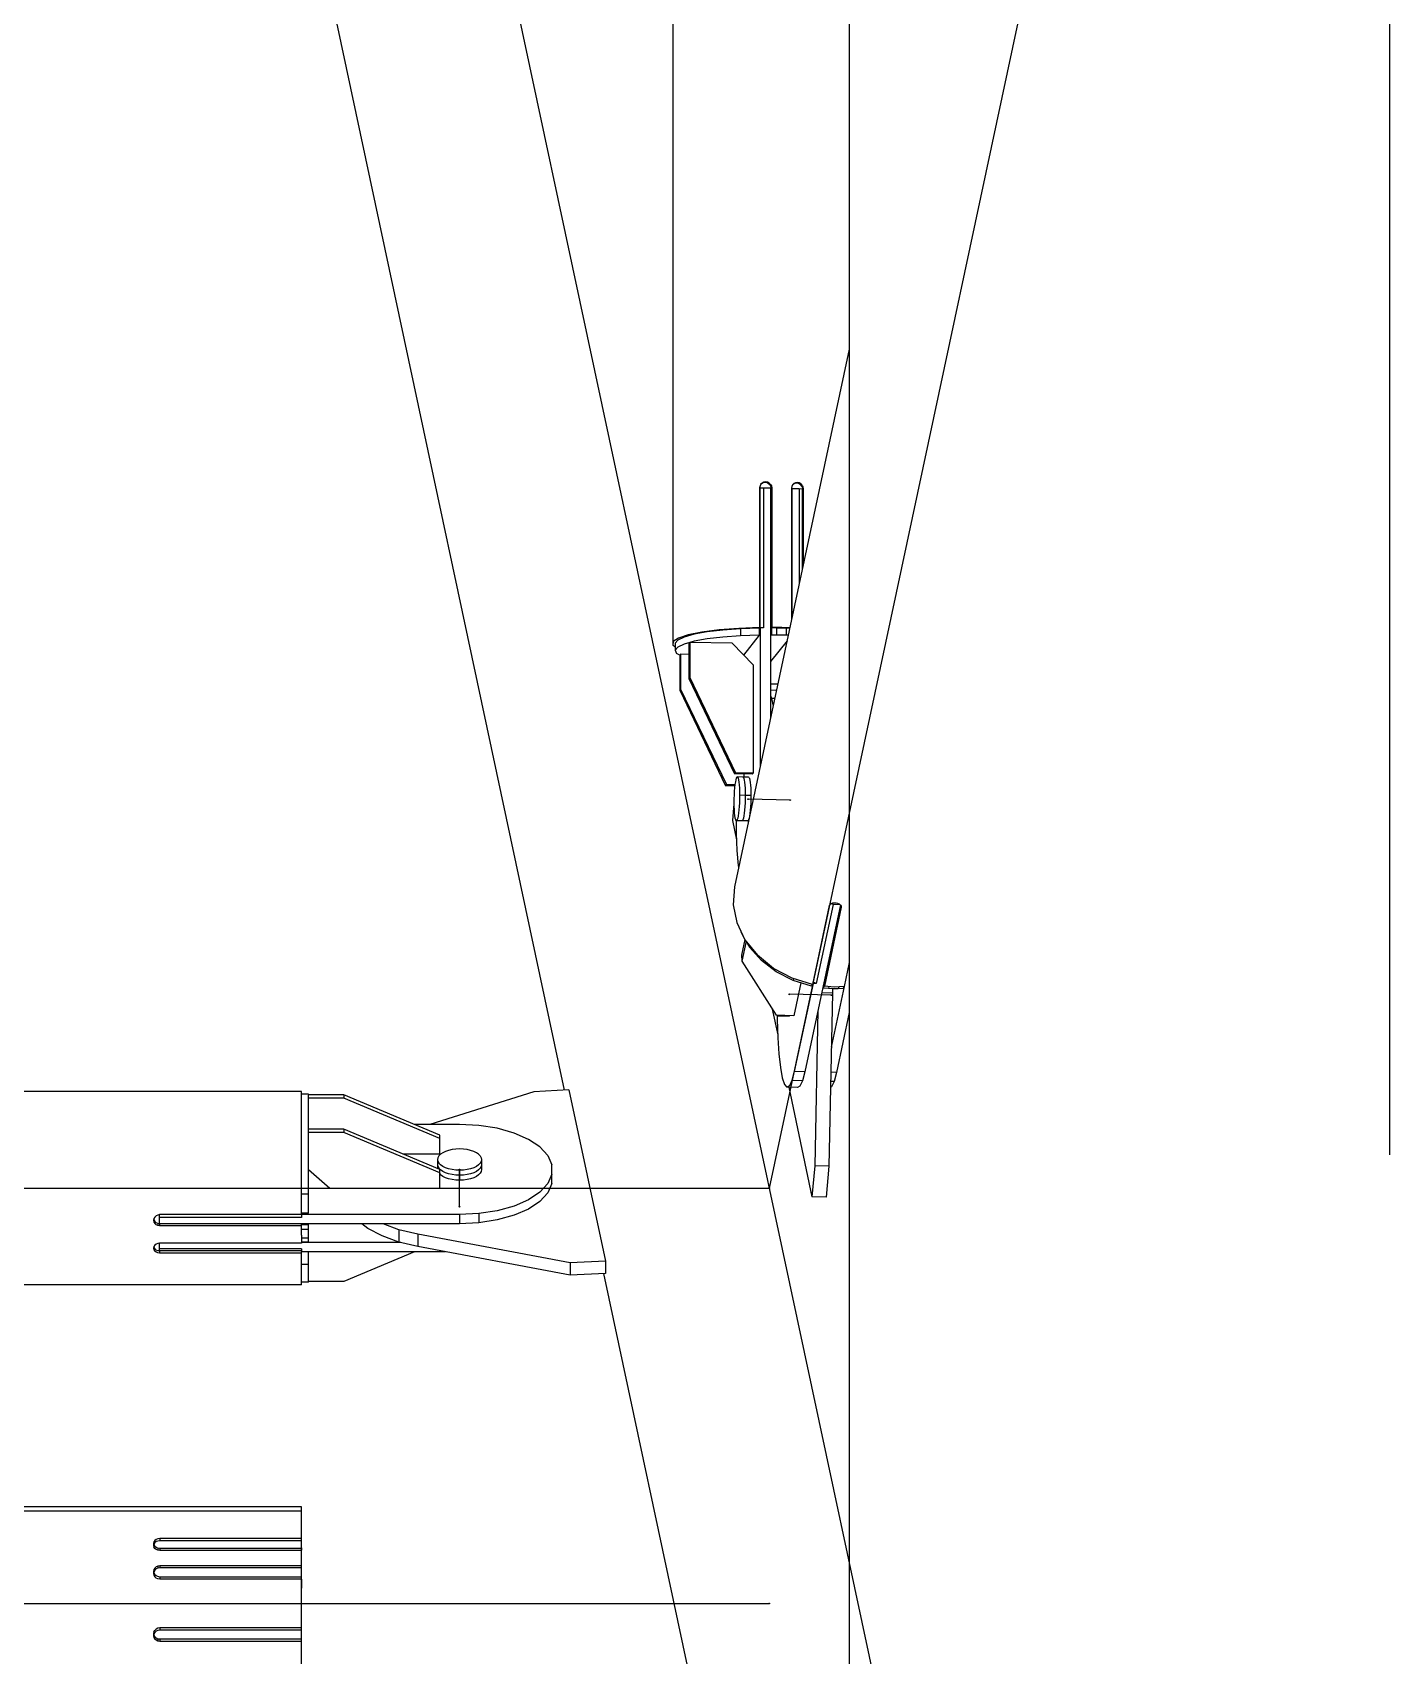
# Model space of a CAD drawing. Header units: millimetres. Extents: x 150209.93 to 150215.05, y 136675.65 to 136679.93.
# Drawn here: x 150211.36399 to 150211.40228, y 136678.84774 to 136678.89353 of the extents above; entities that cross this region are included whole.
import ezdxf

# ---------------------------------------------------------------- set-up
doc = ezdxf.new("R2010")
doc.units = ezdxf.units.MM
doc.header["$LTSCALE"] = 0.25
for name, pattern in [('CENTER', [50.8, 31.75, -6.35, 6.35, -6.35]), ('XKITLINE00', [0]), ('XKITLINE02', [4, 2, -2]), ('XKITLINE03', [6, 3, -1, 1, -1])]:
    doc.linetypes.add(name, pattern=pattern)

# ---------------------------------------------------------------- blocks, each defined once
blk = doc.blocks.new('çatıı')
at = {"color": 8, "linetype": 'CENTER'}
for p, q in [((12370, 17654.86), (12370, 16010.75)), ((12282.5, 16970.27), (12282.5, 16150.27)), ((12195, 16877.2), (12195, 15209.12)), ((12195, 16560.27), (12370, 15740.27)), ((12370, 16560.27), (12282.5, 16150.27)), ((12285.47, 16205.01), (12279.52, 16205.14)), ((12291.29, 16177.48), (12285.34, 16177.61)), ((12238.83, 16147.65), (12238.83, 16152.9)), ((11927.5, 16150.27), (12282.5, 16150.27))]:
    blk.add_line(p, q, dxfattribs=at)
at = {"color": 8, "linetype": 'XKITLINE00'}
for p, q in [((12268.91, 16527.97), (12268.91, 16226.85)), ((12293.8, 16524.48), (12293.8, 16010.75)), ((12186.93, 16476.53), (12253.6, 16164.09)), ((12293.8, 16268.62), (12277.61, 16192.77)), ((12281.43, 16249.63), (12281.3, 16249.51)), ((12281.51, 16249.73), (12281.32, 16249.55)), ((12281.67, 16249.75), (12281.43, 16249.63)), ((12281.75, 16249.85), (12281.51, 16249.73)), ((12281.93, 16249.79), (12281.67, 16249.75)), ((12282.01, 16249.89), (12281.75, 16249.85)), ((12282.2, 16249.75), (12281.93, 16249.79)), ((12282.27, 16249.85), (12282.01, 16249.89)), ((12282.43, 16249.63), (12282.2, 16249.75)), ((12282.51, 16249.73), (12282.27, 16249.85)), ((12282.62, 16249.44), (12282.43, 16249.63)), ((12282.7, 16249.54), (12282.51, 16249.73)), ((12285.98, 16249.65), (12285.8, 16249.48)), ((12286.14, 16249.66), (12285.91, 16249.55)), ((12286.21, 16249.76), (12285.98, 16249.65)), ((12286.39, 16249.69), (12286.14, 16249.66)), ((12286.47, 16249.79), (12286.21, 16249.76)), ((12286.65, 16249.64), (12286.39, 16249.69)), ((12286.73, 16249.74), (12286.47, 16249.79)), ((12286.88, 16249.51), (12286.65, 16249.64)), ((12286.96, 16249.61), (12286.73, 16249.74)), ((12286.96, 16249.61), (12287.12, 16249.44)), ((12281.22, 16249.31), (12281.15, 16249.05)), ((12281.15, 16249.05), (12281.15, 16229.34)), ((12281.19, 16248.98), (12281.15, 16248.92)), ((12281.68, 16249.01), (12281.19, 16248.98)), ((12281.19, 16248.98), (12281.19, 16229.26)), ((12281.32, 16249.55), (12281.22, 16249.31)), ((12281.68, 16249.01), (12281.68, 16229.29)), ((12282.71, 16248.99), (12281.68, 16249.01)), ((12282.62, 16249.44), (12282.75, 16249.21)), ((12282.7, 16249.54), (12282.82, 16249.31)), ((12282.71, 16248.99), (12282.71, 16216.7)), ((12282.82, 16249.31), (12282.75, 16249.21)), ((12282.75, 16249.21), (12282.79, 16248.95)), ((12282.87, 16249.05), (12282.79, 16248.95)), ((12282.79, 16248.95), (12282.79, 16229.23)), ((12282.82, 16249.31), (12282.87, 16249.05)), ((12282.87, 16249.05), (12282.87, 16229.33)), ((12285.68, 16249.25), (12285.64, 16248.99)), ((12285.64, 16248.99), (12285.64, 16230.42)), ((12285.69, 16248.92), (12285.64, 16248.86)), ((12285.8, 16249.48), (12285.68, 16249.25)), ((12286.73, 16248.9), (12285.69, 16248.92)), ((12285.69, 16248.92), (12285.69, 16230.64)), ((12285.91, 16249.55), (12285.78, 16249.43)), ((12286.73, 16248.9), (12286.73, 16235.51)), ((12287.14, 16248.85), (12286.73, 16248.9)), ((12286.88, 16249.51), (12287.03, 16249.35)), ((12287.03, 16249.35), (12287.06, 16249.32)), ((12287.06, 16249.32), (12287.18, 16249.08)), ((12287.14, 16249.42), (12287.24, 16249.18)), ((12287.14, 16248.85), (12287.14, 16237.45)), ((12287.18, 16249.08), (12287.22, 16248.81)), ((12287.3, 16248.92), (12287.22, 16248.81)), ((12287.22, 16248.81), (12287.22, 16237.8)), ((12287.24, 16249.18), (12287.3, 16248.92)), ((12287.3, 16248.92), (12287.3, 16238.19)), ((12282.79, 16245.4), (12282.71, 16245.36)), ((12282.79, 16245.22), (12282.71, 16245.13)), ((12282.79, 16245.31), (12282.72, 16245.3)), ((12275.45, 16229.02), (12273.02, 16228.71)), ((12275.96, 16228.99), (12273.74, 16228.73)), ((12278.23, 16229.23), (12275.45, 16229.02)), ((12278.44, 16229.17), (12275.96, 16228.99)), ((12281.15, 16229.34), (12278.23, 16229.23)), ((12281.1, 16229.27), (12278.44, 16229.17)), ((12278.44, 16229.17), (12278.44, 16228.19)), ((12281.15, 16229.34), (12281.1, 16229.27)), ((12281.1, 16229.27), (12281.1, 16228.28)), ((12281.23, 16229.3), (12281.19, 16229.26)), ((12281.68, 16229.29), (12281.23, 16229.3)), ((12281.23, 16229.3), (12281.23, 16209.73)), ((12282.82, 16229.28), (12282.71, 16229.14)), ((12282.87, 16229.33), (12282.79, 16229.23)), ((12282.82, 16229.28), (12282.82, 16228.29)), ((12283.52, 16229.27), (12282.82, 16229.28)), ((12284.27, 16229.33), (12282.87, 16229.33)), ((12283.52, 16229.27), (12283.52, 16228.29)), ((12284.22, 16229.26), (12283.52, 16229.27)), ((12284.91, 16229.24), (12284.22, 16229.26)), ((12285.4, 16229.28), (12284.27, 16229.33)), ((12284.91, 16229.24), (12284.91, 16228.26)), ((12285.39, 16229.23), (12284.91, 16229.24)), ((12268.96, 16227.36), (12268.91, 16226.85)), ((12269.25, 16226.57), (12268.91, 16226.85)), ((12269.7, 16227.86), (12268.96, 16227.36)), ((12269.6, 16227.58), (12269.25, 16227.12)), ((12269.25, 16227.12), (12269.25, 16226.14)), ((12270.5, 16228), (12269.6, 16227.58)), ((12270.5, 16227.02), (12269.6, 16226.59)), ((12271.07, 16228.31), (12269.7, 16227.86)), ((12271.9, 16228.39), (12270.5, 16228)), ((12271.31, 16227.24), (12270.5, 16227.02)), ((12273.02, 16228.71), (12271.07, 16228.31)), ((12271.31, 16227.25), (12271.18, 16227.09)), ((12271.18, 16227.09), (12271.18, 16222.16)), ((12271.31, 16227.25), (12271.31, 16222.32)), ((12277.26, 16227.12), (12271.31, 16227.25)), ((12271.9, 16227.41), (12271.33, 16227.25)), ((12273.74, 16228.73), (12271.9, 16228.39)), ((12273.74, 16227.74), (12271.9, 16227.41)), ((12275.96, 16228.01), (12273.74, 16227.74)), ((12278.44, 16228.19), (12275.96, 16228.01)), ((12277.26, 16227.12), (12280.24, 16224.1)), ((12281.1, 16228.28), (12278.44, 16228.19)), ((12281.1, 16228.28), (12278.89, 16225.47)), ((12282.82, 16228.29), (12282.71, 16228.16)), ((12285.02, 16227.49), (12282.71, 16224.56)), ((12283.52, 16228.29), (12282.82, 16228.29)), ((12284.22, 16228.28), (12283.52, 16228.29)), ((12284.91, 16228.26), (12284.22, 16228.28)), ((12285.18, 16228.25), (12284.91, 16228.26)), ((12269.6, 16226.59), (12269.25, 16226.14)), ((12269.25, 16226.14), (12269.45, 16225.68)), ((12269.89, 16225.43), (12269.45, 16225.68)), ((12270.01, 16225.59), (12269.88, 16225.42)), ((12269.88, 16225.42), (12269.88, 16220.5)), ((12270.01, 16225.59), (12270.01, 16220.66)), ((12271.18, 16225.56), (12270.01, 16225.59)), ((12271.31, 16222.32), (12271.18, 16222.16)), ((12271.18, 16222.16), (12277.63, 16208.7)), ((12271.31, 16222.32), (12277.76, 16208.87)), ((12280.24, 16224.1), (12280.24, 16208.82)), ((12270.01, 16220.66), (12269.88, 16220.5)), ((12269.88, 16220.5), (12276.33, 16207.04)), ((12270.01, 16220.66), (12276.46, 16207.21)), ((12283.71, 16221.36), (12282.71, 16221.38)), ((12283.52, 16220.47), (12282.71, 16220.49)), ((12282.71, 16219.74), (12282.82, 16219.34)), ((12283.28, 16219.33), (12282.82, 16219.34)), ((12282.82, 16219.34), (12283.05, 16218.26)), ((12277.76, 16208.87), (12277.63, 16208.7)), ((12280.11, 16208.65), (12277.63, 16208.7)), ((12280.24, 16208.82), (12277.76, 16208.87)), ((12278.93, 16208.68), (12278.93, 16208.26)), ((12280.24, 16208.82), (12280.11, 16208.65)), ((12276.46, 16207.21), (12276.33, 16207.04)), ((12277.66, 16207.01), (12276.33, 16207.04)), ((12277.67, 16207.18), (12276.46, 16207.21)), ((12277.58, 16206.26), (12277.56, 16205.74)), ((12277.63, 16206.75), (12277.58, 16206.26)), ((12277.68, 16207.19), (12277.63, 16206.75)), ((12277.73, 16207.57), (12277.68, 16207.19)), ((12277.8, 16207.87), (12277.73, 16207.57)), ((12277.86, 16208.1), (12277.8, 16207.87)), ((12277.93, 16208.23), (12277.86, 16208.1)), ((12278, 16208.28), (12277.93, 16208.23)), ((12278.07, 16208.23), (12278, 16208.28)), ((12278.8, 16208.26), (12278, 16208.28)), ((12278.07, 16208.23), (12278.14, 16208.08)), ((12278.14, 16208.08), (12278.19, 16207.85)), ((12278.19, 16207.85), (12278.24, 16207.54)), ((12278.24, 16207.54), (12278.28, 16207.15)), ((12278.28, 16207.15), (12278.31, 16206.71)), ((12278.31, 16206.71), (12278.33, 16206.22)), ((12278.33, 16206.22), (12278.34, 16205.69)), ((12278.87, 16208.21), (12278.8, 16208.26)), ((12279.59, 16208.24), (12278.8, 16208.26)), ((12278.87, 16208.21), (12278.8, 16208.26)), ((12278.87, 16208.21), (12278.93, 16208.06)), ((12278.87, 16208.21), (12278.93, 16208.06)), ((12278.93, 16208.06), (12278.99, 16207.83)), ((12278.93, 16208.06), (12278.99, 16207.83)), ((12278.99, 16207.83), (12279.04, 16207.52)), ((12278.99, 16207.83), (12279.04, 16207.52)), ((12279.04, 16207.52), (12279.08, 16207.13)), ((12279.04, 16207.52), (12279.08, 16207.13)), ((12279.08, 16207.13), (12279.11, 16206.69)), ((12279.08, 16207.13), (12279.11, 16206.69)), ((12279.11, 16206.69), (12279.13, 16206.2)), ((12279.11, 16206.69), (12279.13, 16206.2)), ((12279.13, 16206.2), (12279.13, 16205.67)), ((12279.13, 16206.2), (12279.13, 16205.67)), ((12279.66, 16208.19), (12279.59, 16208.24)), ((12279.66, 16208.19), (12279.72, 16208.05)), ((12279.72, 16208.05), (12279.78, 16207.81)), ((12279.78, 16207.81), (12279.83, 16207.5)), ((12279.83, 16207.5), (12279.87, 16207.12)), ((12279.87, 16207.12), (12279.9, 16206.67)), ((12279.9, 16206.67), (12279.92, 16206.18)), ((12279.92, 16206.18), (12279.92, 16205.66)), ((12277.53, 16204.48), (12277.32, 16202.14)), ((12277.54, 16205.2), (12277.53, 16204.66)), ((12277.53, 16204.66), (12277.54, 16204.14)), ((12277.56, 16205.74), (12277.54, 16205.2)), ((12277.54, 16204.14), (12277.56, 16203.65)), ((12278.28, 16204.1), (12278.24, 16203.61)), ((12278.31, 16204.62), (12278.28, 16204.1)), ((12278.33, 16205.15), (12278.31, 16204.62)), ((12278.34, 16205.69), (12278.33, 16205.15)), ((12279.13, 16205.67), (12278.34, 16205.69)), ((12279.08, 16204.08), (12279.04, 16203.59)), ((12279.08, 16204.08), (12279.04, 16203.59)), ((12279.11, 16204.6), (12279.08, 16204.08)), ((12279.11, 16204.6), (12279.08, 16204.08)), ((12279.13, 16205.14), (12279.11, 16204.6)), ((12279.13, 16205.14), (12279.11, 16204.6)), ((12279.13, 16205.67), (12279.13, 16205.14)), ((12279.92, 16205.66), (12279.13, 16205.67)), ((12279.13, 16205.67), (12279.13, 16205.14)), ((12279.87, 16204.06), (12279.83, 16203.57)), ((12279.9, 16204.58), (12279.87, 16204.06)), ((12279.92, 16205.12), (12279.9, 16204.58)), ((12279.92, 16205.66), (12279.92, 16205.12)), ((12277.32, 16202.14), (12277.89, 16199.41)), ((12277.56, 16203.65), (12277.58, 16203.2)), ((12277.58, 16203.2), (12277.63, 16202.82)), ((12277.63, 16202.82), (12277.68, 16202.51)), ((12277.68, 16202.51), (12277.73, 16202.27)), ((12277.73, 16202.27), (12277.8, 16202.13)), ((12277.86, 16202.08), (12277.8, 16202.13)), ((12277.83, 16202.11), (12277.85, 16200.33)), ((12277.93, 16202.12), (12277.86, 16202.08)), ((12278.66, 16202.06), (12277.86, 16202.08)), ((12278, 16202.26), (12277.93, 16202.12)), ((12278.73, 16202.1), (12277.93, 16202.12)), ((12278.07, 16202.48), (12278, 16202.26)), ((12278.14, 16202.79), (12278.07, 16202.48)), ((12278.19, 16203.17), (12278.14, 16202.79)), ((12278.24, 16203.61), (12278.19, 16203.17)), ((12278.73, 16202.1), (12278.66, 16202.06)), ((12278.73, 16202.1), (12278.66, 16202.06)), ((12279.45, 16202.04), (12278.66, 16202.06)), ((12278.8, 16202.24), (12278.73, 16202.1)), ((12278.8, 16202.24), (12278.73, 16202.1)), ((12279.52, 16202.09), (12278.73, 16202.1)), ((12278.87, 16202.46), (12278.8, 16202.24)), ((12278.87, 16202.46), (12278.8, 16202.24)), ((12278.93, 16202.77), (12278.87, 16202.46)), ((12278.93, 16202.77), (12278.87, 16202.46)), ((12278.99, 16203.15), (12278.93, 16202.77)), ((12278.99, 16203.15), (12278.93, 16202.77)), ((12279.04, 16203.59), (12278.99, 16203.15)), ((12279.04, 16203.59), (12278.99, 16203.15)), ((12279.52, 16202.09), (12279.45, 16202.04)), ((12279.59, 16202.22), (12279.52, 16202.09)), ((12279.66, 16202.45), (12279.59, 16202.22)), ((12279.72, 16202.75), (12279.66, 16202.45)), ((12279.78, 16203.13), (12279.72, 16202.75)), ((12279.83, 16203.57), (12279.78, 16203.13)), ((12277.85, 16200.33), (12277.96, 16197.9)), ((12277.96, 16197.9), (12278.14, 16195.79)), ((12278.14, 16195.79), (12278.18, 16195.48)), ((12277.61, 16192.77), (12277.43, 16190.25)), ((12277.43, 16190.25), (12277.93, 16187.72)), ((12292.55, 16190.22), (12287.53, 16166.69)), ((12290.98, 16190.12), (12288.6, 16178.99)), ((12291.51, 16190.26), (12289.14, 16179.13)), ((12292.59, 16190.17), (12290.27, 16179.28)), ((12291.07, 16190.24), (12290.98, 16190.12)), ((12291.2, 16190.36), (12291.07, 16190.24)), ((12291.41, 16190.45), (12291.2, 16190.36)), ((12291.51, 16190.26), (12291.25, 16190.39)), ((12291.66, 16190.49), (12291.41, 16190.45)), ((12292.53, 16190.24), (12291.51, 16190.26)), ((12291.93, 16190.48), (12291.66, 16190.49)), ((12292.18, 16190.43), (12291.93, 16190.48)), ((12292.41, 16190.33), (12292.18, 16190.43)), ((12292.57, 16190.2), (12292.41, 16190.33)), ((12292.57, 16190.2), (12292.66, 16190.06)), ((12292.66, 16190.06), (12292.67, 16189.91)), ((12292.67, 16189.91), (12290.3, 16178.78)), ((12292.38, 16189.44), (12292.39, 16189.25)), ((12277.93, 16187.72), (12279.09, 16185.3)), ((12278.44, 16186.65), (12278.54, 16186.34)), ((12278.54, 16186.34), (12278.84, 16185.81)), ((12279.07, 16185.35), (12278.59, 16183.14)), ((12279.24, 16185.09), (12278.65, 16182.31)), ((12279.09, 16185.3), (12280.84, 16183.12)), ((12279.27, 16185.07), (12279.75, 16184.24)), ((12279.75, 16184.24), (12281.42, 16182.37)), ((12278.59, 16183.14), (12278.65, 16182.31)), ((12278.65, 16182.31), (12283.49, 16174.65)), ((12283.1, 16181.27), (12280.84, 16183.12)), ((12283.49, 16180.79), (12281.42, 16182.37)), ((12285.75, 16179.87), (12283.1, 16181.27)), ((12293.8, 16182.1), (12293.07, 16178.72)), ((12285.87, 16179.57), (12283.49, 16180.79)), ((12288.6, 16178.99), (12285.75, 16179.87)), ((12285.92, 16179.81), (12285.87, 16179.57)), ((12288.46, 16178.77), (12285.87, 16179.57)), ((12286.96, 16179.23), (12285.97, 16174.6)), ((12288.69, 16179.14), (12286.04, 16166.73)), ((12288.51, 16179.01), (12288.46, 16178.77)), ((12289.14, 16179.13), (12288.68, 16179.35)), ((12288.68, 16179.34), (12288.69, 16179.14)), ((12289.14, 16179.13), (12288.69, 16179.14)), ((12290.13, 16178.9), (12290.16, 16178.48)), ((12290.28, 16179.04), (12290.16, 16178.48)), ((12290.25, 16179.46), (12290.28, 16179.04)), ((12290.27, 16179.28), (12290.3, 16178.78)), ((12291.69, 16178.62), (12290.3, 16178.78)), ((12290.92, 16178.71), (12290.86, 16178.42)), ((12293.08, 16178.72), (12291.26, 16170.16)), ((12293.07, 16178.72), (12291.69, 16178.62)), ((12292.31, 16178.66), (12292.25, 16178.39)), ((12293, 16178.71), (12292.94, 16178.42)), ((12291.41, 16177.79), (12289.9, 16177.83)), ((12290.86, 16178.42), (12290.16, 16178.48)), ((12291.55, 16178.39), (12290.86, 16178.42)), ((12291.41, 16177.79), (12290.93, 16153.36)), ((12291.41, 16178.4), (12291.41, 16177.79)), ((12292.25, 16178.39), (12291.55, 16178.39)), ((12292.94, 16178.42), (12292.25, 16178.39)), ((12282.94, 16175.51), (12283.71, 16171.9)), ((12285.97, 16174.6), (12283.49, 16174.65)), ((12283.59, 16174.65), (12283.64, 16174.56)), ((12283.64, 16174.56), (12283.64, 16174.04)), ((12283.71, 16174.55), (12283.64, 16174.56)), ((12283.64, 16174.04), (12283.72, 16171.49)), ((12283.78, 16174.63), (12283.71, 16174.55)), ((12284.51, 16174.53), (12283.71, 16174.55)), ((12283.79, 16174.65), (12283.78, 16174.63)), ((12284.51, 16174.53), (12284.44, 16174.54)), ((12284.51, 16174.53), (12284.44, 16174.54)), ((12284.58, 16174.61), (12284.51, 16174.53)), ((12284.58, 16174.61), (12284.51, 16174.53)), ((12285.3, 16174.51), (12284.51, 16174.53)), ((12284.58, 16174.63), (12284.58, 16174.61)), ((12284.58, 16174.63), (12284.58, 16174.61)), ((12285.3, 16174.51), (12285.23, 16174.53)), ((12285.37, 16174.6), (12285.3, 16174.51)), ((12285.38, 16174.61), (12285.37, 16174.6)), ((12289.37, 16175.34), (12288.95, 16153.41)), ((12293.8, 16175.05), (12291.99, 16166.6)), ((12293.8, 16174.42), (12293.66, 16174.43)), ((12283.72, 16171.49), (12283.87, 16169.22)), ((12283.87, 16169.22), (12284.08, 16167.31)), ((12284.08, 16167.31), (12284.34, 16165.85)), ((12284.34, 16165.85), (12284.65, 16164.91)), ((12284.65, 16164.91), (12284.99, 16164.52)), ((12285.7, 16165.45), (12285.35, 16164.7)), ((12286.04, 16166.73), (12285.7, 16165.45)), ((12287.19, 16165.42), (12285.7, 16165.45)), ((12287.53, 16166.69), (12286.04, 16166.73)), ((12287.19, 16165.42), (12286.84, 16164.67)), ((12287.53, 16166.69), (12287.19, 16165.42)), ((12291.65, 16165.32), (12291.16, 16165.33)), ((12291.99, 16166.6), (12291.19, 16166.61)), ((12291.65, 16165.32), (12291.3, 16164.57)), ((12291.99, 16166.6), (12291.65, 16165.32)), ((12216.53, 16163.9), (12168.99, 16163.9)), ((12216.53, 16146.54), (12216.53, 16163.9)), ((12217.53, 16163.52), (12216.53, 16163.52)), ((12217.53, 16163.52), (12217.53, 16163.44)), ((12217.53, 16163.44), (12217.53, 16163.41)), ((12222.53, 16163.44), (12217.53, 16163.44)), ((12217.53, 16158.12), (12217.53, 16163.41)), ((12222.53, 16162.95), (12217.53, 16162.95)), ((12222.53, 16163.44), (12222.53, 16162.95)), ((12236.03, 16157.75), (12222.53, 16163.44)), ((12236.03, 16157.27), (12222.53, 16162.95)), ((12249.29, 16163.88), (12234.63, 16159.26)), ((12254.26, 16164.13), (12249.29, 16163.88)), ((12254.26, 16164.13), (12259.41, 16139.98)), ((12285.35, 16164.7), (12284.99, 16164.52)), ((12286.48, 16164.49), (12284.99, 16164.52)), ((12285.27, 16164.51), (12288.54, 16149.03)), ((12286.84, 16164.67), (12286.48, 16164.49)), ((12291.3, 16164.57), (12291.15, 16164.49)), ((12222.53, 16158.58), (12217.53, 16158.58)), ((12217.53, 16158.12), (12217.53, 16158.1)), ((12222.53, 16158.1), (12217.53, 16158.1)), ((12217.53, 16158.1), (12217.53, 16158.08)), ((12217.53, 16152.12), (12217.53, 16158.08)), ((12222.53, 16158.58), (12222.53, 16158.1)), ((12236.03, 16152.9), (12222.53, 16158.58)), ((12236.03, 16152.41), (12222.53, 16158.1)), ((12238.83, 16159.26), (12232.46, 16159.26)), ((12241.56, 16159.12), (12238.83, 16159.26)), ((12244.16, 16158.71), (12241.56, 16159.12)), ((12246.53, 16158.04), (12244.16, 16158.71)), ((12248.57, 16157.15), (12246.53, 16158.04)), ((12236.03, 16155.08), (12236.03, 16157.75)), ((12237.77, 16155.71), (12237.28, 16155.6)), ((12238.3, 16155.78), (12237.77, 16155.71)), ((12238.83, 16155.8), (12238.3, 16155.78)), ((12239.37, 16155.78), (12238.83, 16155.8)), ((12239.89, 16155.71), (12239.37, 16155.78)), ((12240.38, 16155.6), (12239.89, 16155.71)), ((12250.18, 16156.08), (12248.57, 16157.15)), ((12250.18, 16156.08), (12251.29, 16154.86)), ((12236.03, 16155.08), (12230.85, 16155.08)), ((12235.78, 16154.56), (12235.73, 16154.3)), ((12235.73, 16154.3), (12235.78, 16154.04)), ((12235.73, 16154.3), (12235.73, 16153.6)), ((12235.73, 16153.6), (12235.73, 16153.03)), ((12235.73, 16153.6), (12235.78, 16153.34)), ((12235.73, 16153.6), (12235.78, 16153.34)), ((12235.92, 16154.81), (12235.78, 16154.56)), ((12235.78, 16154.04), (12235.92, 16153.78)), ((12236.15, 16155.05), (12235.92, 16154.81)), ((12235.92, 16153.78), (12236.15, 16153.54)), ((12236.46, 16155.26), (12236.15, 16155.05)), ((12236.46, 16153.33), (12236.15, 16153.54)), ((12236.84, 16155.45), (12236.46, 16155.26)), ((12237.28, 16155.6), (12236.84, 16155.45)), ((12240.83, 16155.45), (12240.38, 16155.6)), ((12241.21, 16155.26), (12240.83, 16155.45)), ((12241.52, 16155.05), (12241.21, 16155.26)), ((12241.52, 16153.54), (12241.21, 16153.33)), ((12241.52, 16155.05), (12241.75, 16154.81)), ((12241.75, 16153.78), (12241.52, 16153.54)), ((12241.75, 16154.81), (12241.89, 16154.56)), ((12241.89, 16154.04), (12241.75, 16153.78)), ((12241.89, 16154.56), (12241.93, 16154.3)), ((12241.93, 16154.3), (12241.89, 16154.04)), ((12241.93, 16153.6), (12241.89, 16153.34)), ((12241.93, 16153.6), (12241.89, 16153.34)), ((12241.93, 16154.3), (12241.93, 16153.6)), ((12241.93, 16153.6), (12241.93, 16152.9)), ((12251.29, 16154.86), (12251.86, 16153.56)), ((12251.86, 16150.92), (12251.86, 16153.56)), ((12220.53, 16150.23), (12217.53, 16152.85)), ((12217.53, 16146.73), (12217.53, 16152.12)), ((12235.78, 16153.34), (12235.92, 16153.08)), ((12235.78, 16153.34), (12235.92, 16153.08)), ((12235.92, 16153.08), (12236.15, 16152.84)), ((12235.92, 16153.08), (12236.15, 16152.84)), ((12236.03, 16150.23), (12236.03, 16152.9)), ((12236.03, 16152.27), (12236.15, 16152.15)), ((12236.46, 16152.63), (12236.15, 16152.84)), ((12236.46, 16152.63), (12236.15, 16152.84)), ((12236.46, 16151.93), (12236.15, 16152.15)), ((12236.84, 16153.14), (12236.46, 16153.33)), ((12236.84, 16152.44), (12236.46, 16152.63)), ((12236.84, 16152.44), (12236.46, 16152.63)), ((12236.84, 16151.74), (12236.46, 16151.93)), ((12237.28, 16152.99), (12236.84, 16153.14)), ((12237.28, 16152.29), (12236.84, 16152.44)), ((12237.28, 16152.29), (12236.84, 16152.44)), ((12237.28, 16151.59), (12236.84, 16151.74)), ((12237.77, 16152.88), (12237.28, 16152.99)), ((12237.77, 16152.18), (12237.28, 16152.29)), ((12237.77, 16152.18), (12237.28, 16152.29)), ((12237.77, 16151.48), (12237.28, 16151.59)), ((12238.3, 16152.81), (12237.77, 16152.88)), ((12238.3, 16152.12), (12237.77, 16152.18)), ((12238.3, 16152.12), (12237.77, 16152.18)), ((12238.3, 16151.42), (12237.77, 16151.48)), ((12238.83, 16152.79), (12238.3, 16152.81)), ((12238.83, 16152.09), (12238.3, 16152.12)), ((12238.83, 16152.09), (12238.3, 16152.12)), ((12238.83, 16151.39), (12238.3, 16151.42)), ((12239.37, 16152.81), (12238.83, 16152.79)), ((12238.83, 16152.79), (12238.83, 16152.09)), ((12239.37, 16152.12), (12238.83, 16152.09)), ((12239.37, 16152.12), (12238.83, 16152.09)), ((12238.83, 16152.09), (12238.83, 16151.39)), ((12239.37, 16151.42), (12238.83, 16151.39)), ((12239.89, 16152.88), (12239.37, 16152.81)), ((12239.89, 16152.18), (12239.37, 16152.12)), ((12239.89, 16152.18), (12239.37, 16152.12)), ((12239.89, 16151.48), (12239.37, 16151.42)), ((12240.38, 16152.99), (12239.89, 16152.88)), ((12240.38, 16152.29), (12239.89, 16152.18)), ((12240.38, 16152.29), (12239.89, 16152.18)), ((12240.38, 16151.59), (12239.89, 16151.48)), ((12240.83, 16153.14), (12240.38, 16152.99)), ((12240.83, 16152.44), (12240.38, 16152.29)), ((12240.83, 16152.44), (12240.38, 16152.29)), ((12240.83, 16151.74), (12240.38, 16151.59)), ((12241.21, 16153.33), (12240.83, 16153.14)), ((12241.21, 16152.63), (12240.83, 16152.44)), ((12241.21, 16152.63), (12240.83, 16152.44)), ((12241.21, 16151.93), (12240.83, 16151.74)), ((12241.52, 16152.84), (12241.21, 16152.63)), ((12241.52, 16152.84), (12241.21, 16152.63)), ((12241.52, 16152.15), (12241.21, 16151.93)), ((12241.75, 16153.08), (12241.52, 16152.84)), ((12241.75, 16153.08), (12241.52, 16152.84)), ((12241.75, 16152.38), (12241.52, 16152.15)), ((12241.89, 16153.34), (12241.75, 16153.08)), ((12241.89, 16153.34), (12241.75, 16153.08)), ((12241.89, 16152.64), (12241.75, 16152.38)), ((12241.93, 16152.9), (12241.89, 16152.64)), ((12251.86, 16152.23), (12251.29, 16150.93)), ((12288.95, 16153.41), (12288.54, 16149.03)), ((12290.93, 16153.36), (12288.95, 16153.41)), ((12290.93, 16153.36), (12290.52, 16148.99)), ((12217.53, 16149.41), (12216.53, 16149.41)), ((12236.03, 16150.23), (12220.53, 16150.23)), ((12250.18, 16149.72), (12248.57, 16148.64)), ((12251.29, 16150.93), (12250.18, 16149.72)), ((12251.29, 16149.62), (12250.18, 16148.41)), ((12251.86, 16150.92), (12251.29, 16149.62)), ((12290.52, 16148.99), (12288.54, 16149.03)), ((12217.53, 16146.73), (12216.53, 16146.73)), ((12241.56, 16146.68), (12238.83, 16146.54)), ((12244.16, 16147.09), (12241.56, 16146.68)), ((12241.56, 16146.68), (12241.56, 16145.37)), ((12246.53, 16147.75), (12244.16, 16147.09)), ((12248.57, 16148.64), (12246.53, 16147.75)), ((12248.57, 16147.33), (12246.53, 16146.44)), ((12250.18, 16148.41), (12248.57, 16147.33)), ((12195.73, 16145.98), (12195.68, 16145.74)), ((12195.68, 16145.74), (12195.73, 16145.49)), ((12195.71, 16145.88), (12195.73, 16145.79)), ((12195.85, 16146.2), (12195.73, 16145.98)), ((12195.73, 16145.79), (12195.85, 16145.57)), ((12195.73, 16145.49), (12195.85, 16145.27)), ((12196.03, 16146.38), (12195.85, 16146.2)), ((12196.03, 16145.39), (12195.85, 16145.57)), ((12196.03, 16145.1), (12195.85, 16145.27)), ((12196.27, 16146.47), (12196.03, 16146.38)), ((12196.27, 16145.28), (12196.03, 16145.39)), ((12196.27, 16144.99), (12196.03, 16145.1)), ((12196.53, 16146.54), (12196.27, 16146.47)), ((12196.27, 16145.28), (12196.27, 16144.99)), ((12196.53, 16145.24), (12196.27, 16145.28)), ((12196.53, 16144.95), (12196.27, 16144.99)), ((12216.53, 16146.54), (12196.53, 16146.54)), ((12196.53, 16145.23), (12196.53, 16146.54)), ((12216.53, 16146.14), (12196.53, 16146.14)), ((12196.53, 16145.23), (12196.53, 16144.95)), ((12238.83, 16145.23), (12196.53, 16145.23)), ((12216.53, 16144.95), (12196.53, 16144.95)), ((12216.53, 16146.54), (12216.53, 16146.14)), ((12238.83, 16146.54), (12216.53, 16146.54)), ((12216.53, 16143.65), (12216.53, 16145.23)), ((12216.53, 16145.23), (12216.53, 16145.1)), ((12217.53, 16145.1), (12216.53, 16145.1)), ((12217.53, 16144.46), (12216.53, 16144.46)), ((12217.53, 16143.84), (12217.53, 16145.23)), ((12225.88, 16144.6), (12225.07, 16145.23)), ((12227.9, 16143.53), (12225.88, 16144.6)), ((12230.28, 16144.41), (12228.05, 16145.23)), ((12230.28, 16144.41), (12230.28, 16142.66)), ((12232.95, 16143.77), (12230.28, 16144.41)), ((12238.83, 16146.54), (12238.83, 16145.23)), ((12241.56, 16145.37), (12238.83, 16145.23)), ((12244.16, 16145.78), (12241.56, 16145.37)), ((12246.53, 16146.44), (12244.16, 16145.78)), ((12195.73, 16142.02), (12195.68, 16141.8)), ((12195.85, 16142.21), (12195.73, 16142.02)), ((12196.03, 16142.37), (12195.85, 16142.21)), ((12196.27, 16142.47), (12196.03, 16142.37)), ((12196.53, 16142.5), (12196.27, 16142.47)), ((12216.53, 16142.5), (12196.53, 16142.5)), ((12196.53, 16141.42), (12196.53, 16142.5)), ((12216.53, 16143.65), (12216.53, 16142.5)), ((12217.53, 16143.24), (12216.53, 16143.24)), ((12217.53, 16142.65), (12216.53, 16142.65)), ((12230.53, 16142.6), (12216.53, 16142.6)), ((12217.53, 16142.65), (12217.53, 16143.84)), ((12230.28, 16142.66), (12227.9, 16143.53)), ((12232.95, 16142.02), (12230.28, 16142.66)), ((12232.95, 16143.77), (12232.95, 16142.02)), ((12254.44, 16139.73), (12232.95, 16143.77)), ((12254.44, 16137.98), (12232.95, 16142.02)), ((12195.68, 16141.8), (12195.73, 16141.59)), ((12195.71, 16141.95), (12195.73, 16141.88)), ((12195.73, 16141.88), (12195.85, 16141.69)), ((12195.73, 16141.59), (12195.85, 16141.39)), ((12196, 16141.56), (12195.85, 16141.69)), ((12196.03, 16141.24), (12195.85, 16141.39)), ((12196.03, 16141.54), (12196, 16141.56)), ((12196.27, 16141.45), (12196.03, 16141.54)), ((12196.27, 16141.16), (12196.03, 16141.24)), ((12196.53, 16141.42), (12196.27, 16141.45)), ((12196.53, 16141.11), (12196.27, 16141.16)), ((12216.53, 16141.69), (12196.53, 16141.69)), ((12196.53, 16141.42), (12196.53, 16141.11)), ((12216.53, 16141.42), (12196.53, 16141.42)), ((12216.53, 16141.11), (12196.53, 16141.11)), ((12216.53, 16141.69), (12216.53, 16141.29)), ((12216.53, 16139.13), (12216.53, 16141.29)), ((12236.83, 16141.29), (12216.53, 16141.29)), ((12217.53, 16138.16), (12217.53, 16141.29)), ((12232.46, 16141.29), (12222.53, 16137.11)), ((12259.41, 16139.98), (12254.44, 16139.73)), ((12254.44, 16139.73), (12254.44, 16137.98)), ((12259.41, 16139.98), (12259.41, 16138.23)), ((12217.53, 16139.51), (12216.53, 16139.51)), ((12216.53, 16136.65), (12216.53, 16139.13)), ((12217.53, 16137.03), (12217.53, 16138.16)), ((12259.41, 16138.23), (12254.44, 16137.98)), ((12259.13, 16138.22), (12293.8, 15975.77)), ((12216.53, 16136.65), (12168.99, 16136.65)), ((12217.53, 16137.03), (12216.53, 16137.03)), ((12222.53, 16137.11), (12217.53, 16137.11))]:
    blk.add_line(p, q, dxfattribs=at)
at = {"color": 116, "linetype": 'XKITLINE02', "true_color": 0x136734}
for p, q in [((12216.54, 16104.71), (11993.47, 16104.71)), ((12196.28, 16100.8), (12196.04, 16100.71)), ((12196.54, 16100.84), (12196.28, 16100.8)), ((12196.54, 16100.84), (12196.54, 16100.53)), ((12216.54, 16100.84), (12196.54, 16100.84)), ((12216.54, 16099.56), (12216.54, 16101.84)), ((12195.73, 16100.37), (12195.69, 16100.15)), ((12195.69, 16100.15), (12195.73, 16099.94)), ((12195.69, 16100.15), (12195.69, 16099.86)), ((12195.73, 16100.07), (12195.69, 16099.86)), ((12195.69, 16099.86), (12195.73, 16099.64)), ((12195.85, 16100.56), (12195.73, 16100.37)), ((12195.85, 16100.27), (12195.73, 16100.07)), ((12195.73, 16099.94), (12195.85, 16099.74)), ((12195.85, 16099.45), (12195.73, 16099.64)), ((12196.04, 16100.71), (12195.85, 16100.56)), ((12196.01, 16100.4), (12195.85, 16100.27)), ((12196.04, 16099.59), (12195.85, 16099.74)), ((12196.04, 16099.3), (12195.85, 16099.45)), ((12196.04, 16100.42), (12196.01, 16100.4)), ((12196.28, 16100.5), (12196.04, 16100.42)), ((12196.28, 16099.49), (12196.04, 16099.59)), ((12196.28, 16099.2), (12196.04, 16099.3)), ((12196.54, 16100.53), (12196.28, 16100.5)), ((12196.54, 16099.45), (12196.28, 16099.49)), ((12196.28, 16099.49), (12196.28, 16099.2)), ((12196.54, 16099.16), (12196.28, 16099.2)), ((12216.54, 16100.53), (12196.54, 16100.53)), ((12216.54, 16099.45), (12196.54, 16099.45)), ((12196.54, 16099.45), (12196.54, 16099.16)), ((12216.54, 16099.16), (12196.54, 16099.16)), ((12216.54, 16099.56), (12216.54, 16099.21)), ((12195.73, 16096.46), (12195.69, 16096.22)), ((12195.69, 16096.22), (12195.73, 16095.97)), ((12195.69, 16096.22), (12195.69, 16095.93)), ((12195.85, 16096.68), (12195.73, 16096.46)), ((12195.85, 16096.39), (12195.73, 16096.17)), ((12196.04, 16096.86), (12195.85, 16096.68)), ((12196.04, 16096.56), (12195.85, 16096.39)), ((12196.28, 16096.97), (12196.04, 16096.86)), ((12196.28, 16096.68), (12196.04, 16096.56)), ((12196.54, 16097.01), (12196.28, 16096.97)), ((12196.28, 16096.97), (12196.28, 16096.68)), ((12196.54, 16096.72), (12196.28, 16096.68)), ((12216.54, 16097.01), (12196.54, 16097.01)), ((12196.54, 16097.01), (12196.54, 16096.72)), ((12216.54, 16096.72), (12196.54, 16096.72)), ((12195.73, 16096.17), (12195.69, 16095.93)), ((12195.69, 16095.93), (12195.73, 16095.68)), ((12195.73, 16095.97), (12195.85, 16095.75)), ((12195.73, 16095.68), (12195.85, 16095.46)), ((12196.04, 16095.58), (12195.85, 16095.75)), ((12196.01, 16095.32), (12195.85, 16095.46)), ((12196.01, 16095.32), (12196.04, 16095.28)), ((12196.28, 16095.49), (12196.04, 16095.58)), ((12196.28, 16095.16), (12196.04, 16095.28)), ((12196.54, 16095.42), (12196.28, 16095.49)), ((12196.54, 16095.11), (12196.28, 16095.16)), ((12216.54, 16095.42), (12196.54, 16095.42)), ((12196.54, 16095.42), (12196.54, 16095.11)), ((12216.54, 16095.11), (12196.54, 16095.11)), ((12216.54, 16095.11), (12216.54, 16093.94)), ((12216.54, 16093.94), (12216.54, 16093.84)), ((12216.54, 16087.94), (12216.54, 16089.52)), ((12195.73, 16087.68), (12195.69, 16087.44)), ((12195.69, 16087.44), (12195.72, 16087.29)), ((12195.69, 16087.44), (12195.69, 16087.14)), ((12195.73, 16087.68), (12195.85, 16087.9)), ((12196.01, 16088.04), (12195.85, 16087.9)), ((12196.04, 16088.08), (12196.01, 16088.04)), ((12196.28, 16088.2), (12196.04, 16088.08)), ((12196.54, 16088.25), (12196.28, 16088.2)), ((12216.54, 16088.25), (12196.54, 16088.25)), ((12196.54, 16088.25), (12196.54, 16087.94)), ((12216.54, 16086.65), (12216.54, 16086.71))]:
    blk.add_line(p, q, dxfattribs=at)
at = {"color": 7, "linetype": 'XKITLINE00'}
for p, q in [((12216.54, 16105.31), (12173.69, 16105.31)), ((12216.54, 16096.88), (12216.54, 16105.31)), ((12216.54, 16087.94), (12216.54, 16096.88)), ((12195.73, 16087.39), (12195.69, 16087.14)), ((12195.69, 16087.14), (12195.73, 16086.9)), ((12195.72, 16087.29), (12195.73, 16087.19)), ((12195.85, 16087.61), (12195.73, 16087.39)), ((12195.73, 16087.19), (12195.85, 16086.97)), ((12196.04, 16087.78), (12195.85, 16087.61)), ((12196.28, 16087.88), (12196.04, 16087.78)), ((12196.54, 16087.94), (12196.28, 16087.88)), ((12216.54, 16087.94), (12196.54, 16087.94)), ((12216.54, 16086.65), (12216.54, 16087.94)), ((12195.73, 16086.9), (12195.85, 16086.68)), ((12196.04, 16086.8), (12195.85, 16086.97)), ((12196.04, 16086.51), (12195.85, 16086.68)), ((12196.28, 16086.68), (12196.04, 16086.8)), ((12196.28, 16086.39), (12196.04, 16086.51)), ((12196.54, 16086.65), (12196.28, 16086.68)), ((12196.28, 16086.68), (12196.28, 16086.39)), ((12196.54, 16086.35), (12196.28, 16086.39)), ((12216.54, 16086.65), (12196.54, 16086.65)), ((12196.54, 16086.65), (12196.54, 16086.35)), ((12216.54, 16086.35), (12196.54, 16086.35)), ((12216.54, 16082.83), (12216.54, 16086.65))]:
    blk.add_line(p, q, dxfattribs=at)
at = {"color": 1, "linetype": 'XKITLINE03'}
blk.add_line((11927.5, 16091.68), (12282.5, 16091.68), dxfattribs=at)
at = {"color": 8, "linetype": 'XKITLINE00'}
for centre in [(12279.52, 16205.14), (12285.47, 16205.01), (12285.34, 16177.61), (12291.29, 16177.48), (12238.83, 16152.9), (12282.5, 16150.27), (12282.5, 16150.27), (12282.5, 16150.27), (12238.83, 16147.65)]:
    blk.add_circle(centre, 0.05, dxfattribs=at)
at = {"color": 1, "linetype": 'XKITLINE00'}
blk.add_circle((12282.5, 16091.68), 0.05, dxfattribs=at)

msp = doc.modelspace()

# ---------------------------------------------------------------- block references
at = {"xscale": 0.0002000170049888334, "yscale": 0.0002000170049888334, "zscale": 0.0002000170049888334}
msp.add_blockref('çatıı', (150208.928067, 136675.630592), dxfattribs=at)

doc.saveas('drawing.dxf')
